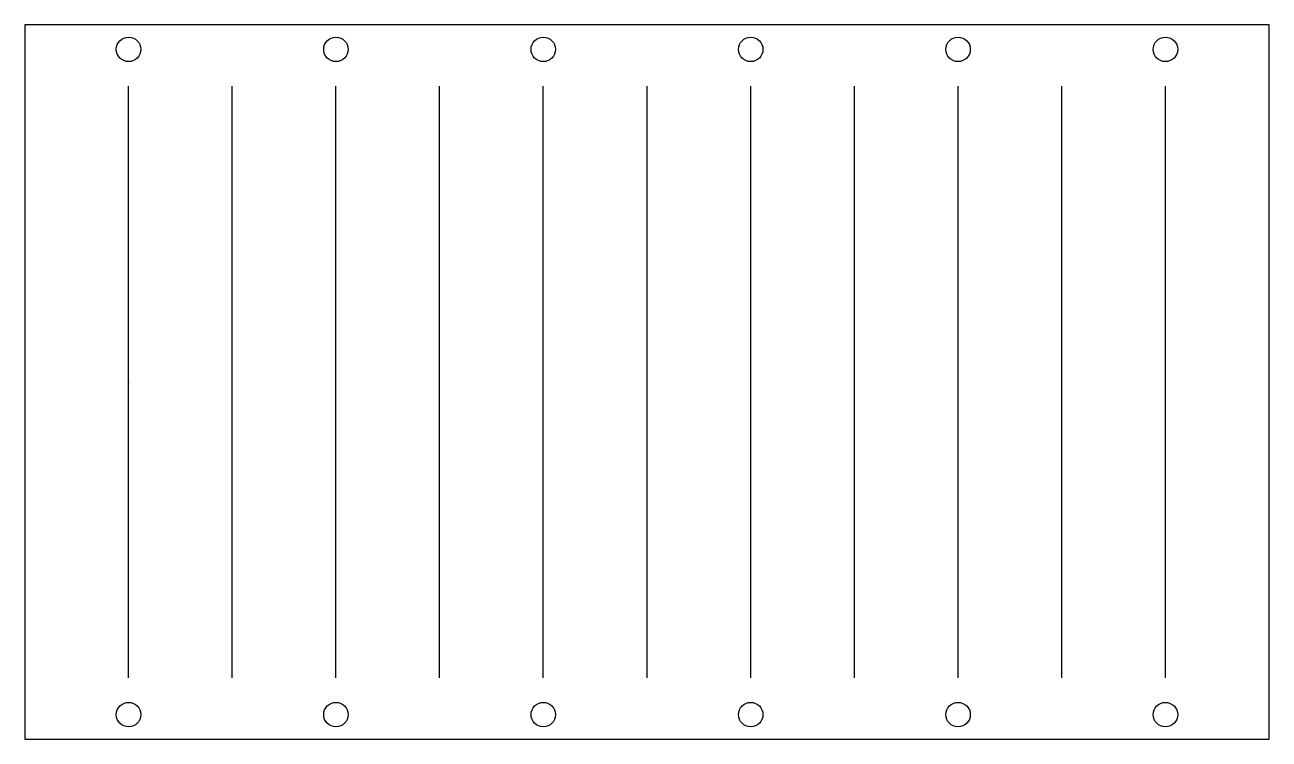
# Model space of a CAD drawing. Header units: millimetres. Extents: x -152 to 152, y -88 to 88.
import ezdxf

# ---------------------------------------------------------------- set-up
doc = ezdxf.new("R2010")
doc.units = ezdxf.units.MM
doc.header["$PDSIZE"] = -1

msp = doc.modelspace()

# ---------------------------------------------------------------- linework, layer by layer
at = {"color": 7, "linetype": 'Continuous', "lineweight": 25}
for p, q in [((-152.4, 87.5), (-152.4, -87.5)), ((152.4, 87.5), (-152.4, 87.5)), ((152.4, -87.5), (152.4, 87.5)), ((-152.4, -87.5), (152.4, -87.5))]:
    msp.add_line(p, q, dxfattribs=at)
at = {"color": 7, "linetype": 'Continuous'}
for p, q in [((-127, -72.5), (-127, 72.5)), ((-101.6, -72.5), (-101.6, 72.5)), ((-76.2, -72.5), (-76.2, 72.5)), ((-50.8, -72.5), (-50.8, 72.5)), ((-25.4, -72.5), (-25.4, 72.5)), ((0, -72.5), (0, 72.5)), ((25.4, -72.5), (25.4, 72.5)), ((50.8, -72.5), (50.8, 72.5)), ((76.2, -72.5), (76.2, 72.5)), ((101.6, -72.5), (101.6, 72.5)), ((127, -72.5), (127, 72.5))]:
    msp.add_line(p, q, dxfattribs=at)
at = {"color": 7, "linetype": 'Continuous', "lineweight": 25}
for centre in [(-127, 81.5), (-76.2, 81.5), (-25.4, 81.5), (25.4, 81.5), (76.2, 81.5), (127, 81.5), (-127, -81.5), (-76.2, -81.5), (-25.4, -81.5), (25.4, -81.5), (76.2, -81.5), (127, -81.5)]:
    msp.add_circle(centre, 3, dxfattribs=at)
at = {"color": 7, "linetype": 'Continuous'}
msp.add_point((-127, 0), dxfattribs=at)

doc.saveas('drawing.dxf')
